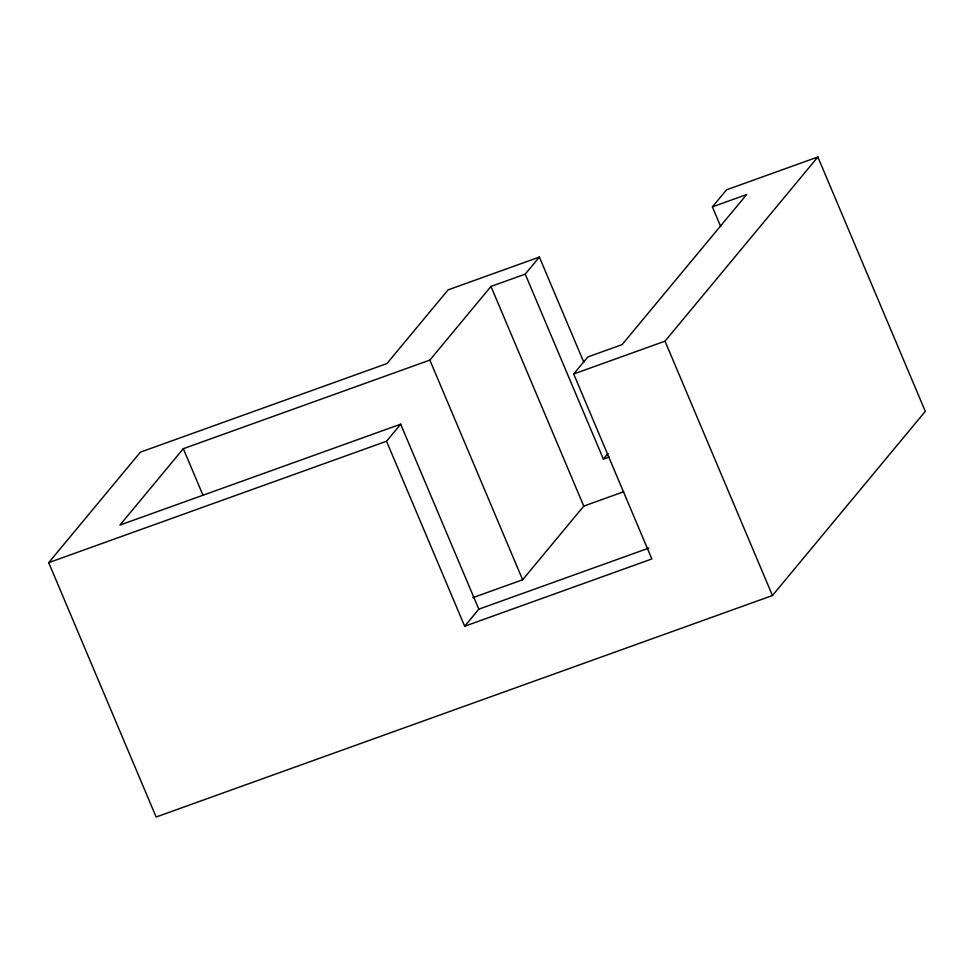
<?xml version="1.0" encoding="UTF-8"?>
<svg xmlns="http://www.w3.org/2000/svg" width="974" height="974" viewBox="0 0 974 974"><rect width="100%" height="100%" fill="white"/><g stroke="black" fill="none" stroke-linecap="round" stroke-linejoin="round"><path stroke-width="1.46" d="M720.687 226.479L712.396 206.865L726.555 189.808L817.856 156.997L925.3 411.357L772.443 595.528L156.144 817.003L48.7 562.643L140.414 452.143L386.934 363.558L448.077 289.887L539.377 257.075L583.779 362.182M539.377 257.075L525.23 274.132L490.981 286.429L429.851 360.1L183.319 448.685L119.924 525.083L400.679 424.189L478.818 609.176L464.671 626.233L386.532 441.246L400.679 424.189M464.671 626.233L651.837 558.966L573.698 373.979L587.858 356.934L622.094 344.626L746.644 194.557L712.396 206.865M573.698 373.979L665.011 341.168L817.856 156.997M525.23 274.132L603.369 459.107L608.08 453.421M472.767 597.695L522.636 579.774L583.779 506.103L623.774 491.724M48.7 562.643L386.532 441.246M603.369 459.107L609.079 457.062M478.818 609.176L648.854 548.07M665.011 341.168L772.443 595.528M490.981 286.429L583.779 506.103M429.851 360.1L522.636 579.774M183.319 448.685L202.823 494.865"/></g></svg>
